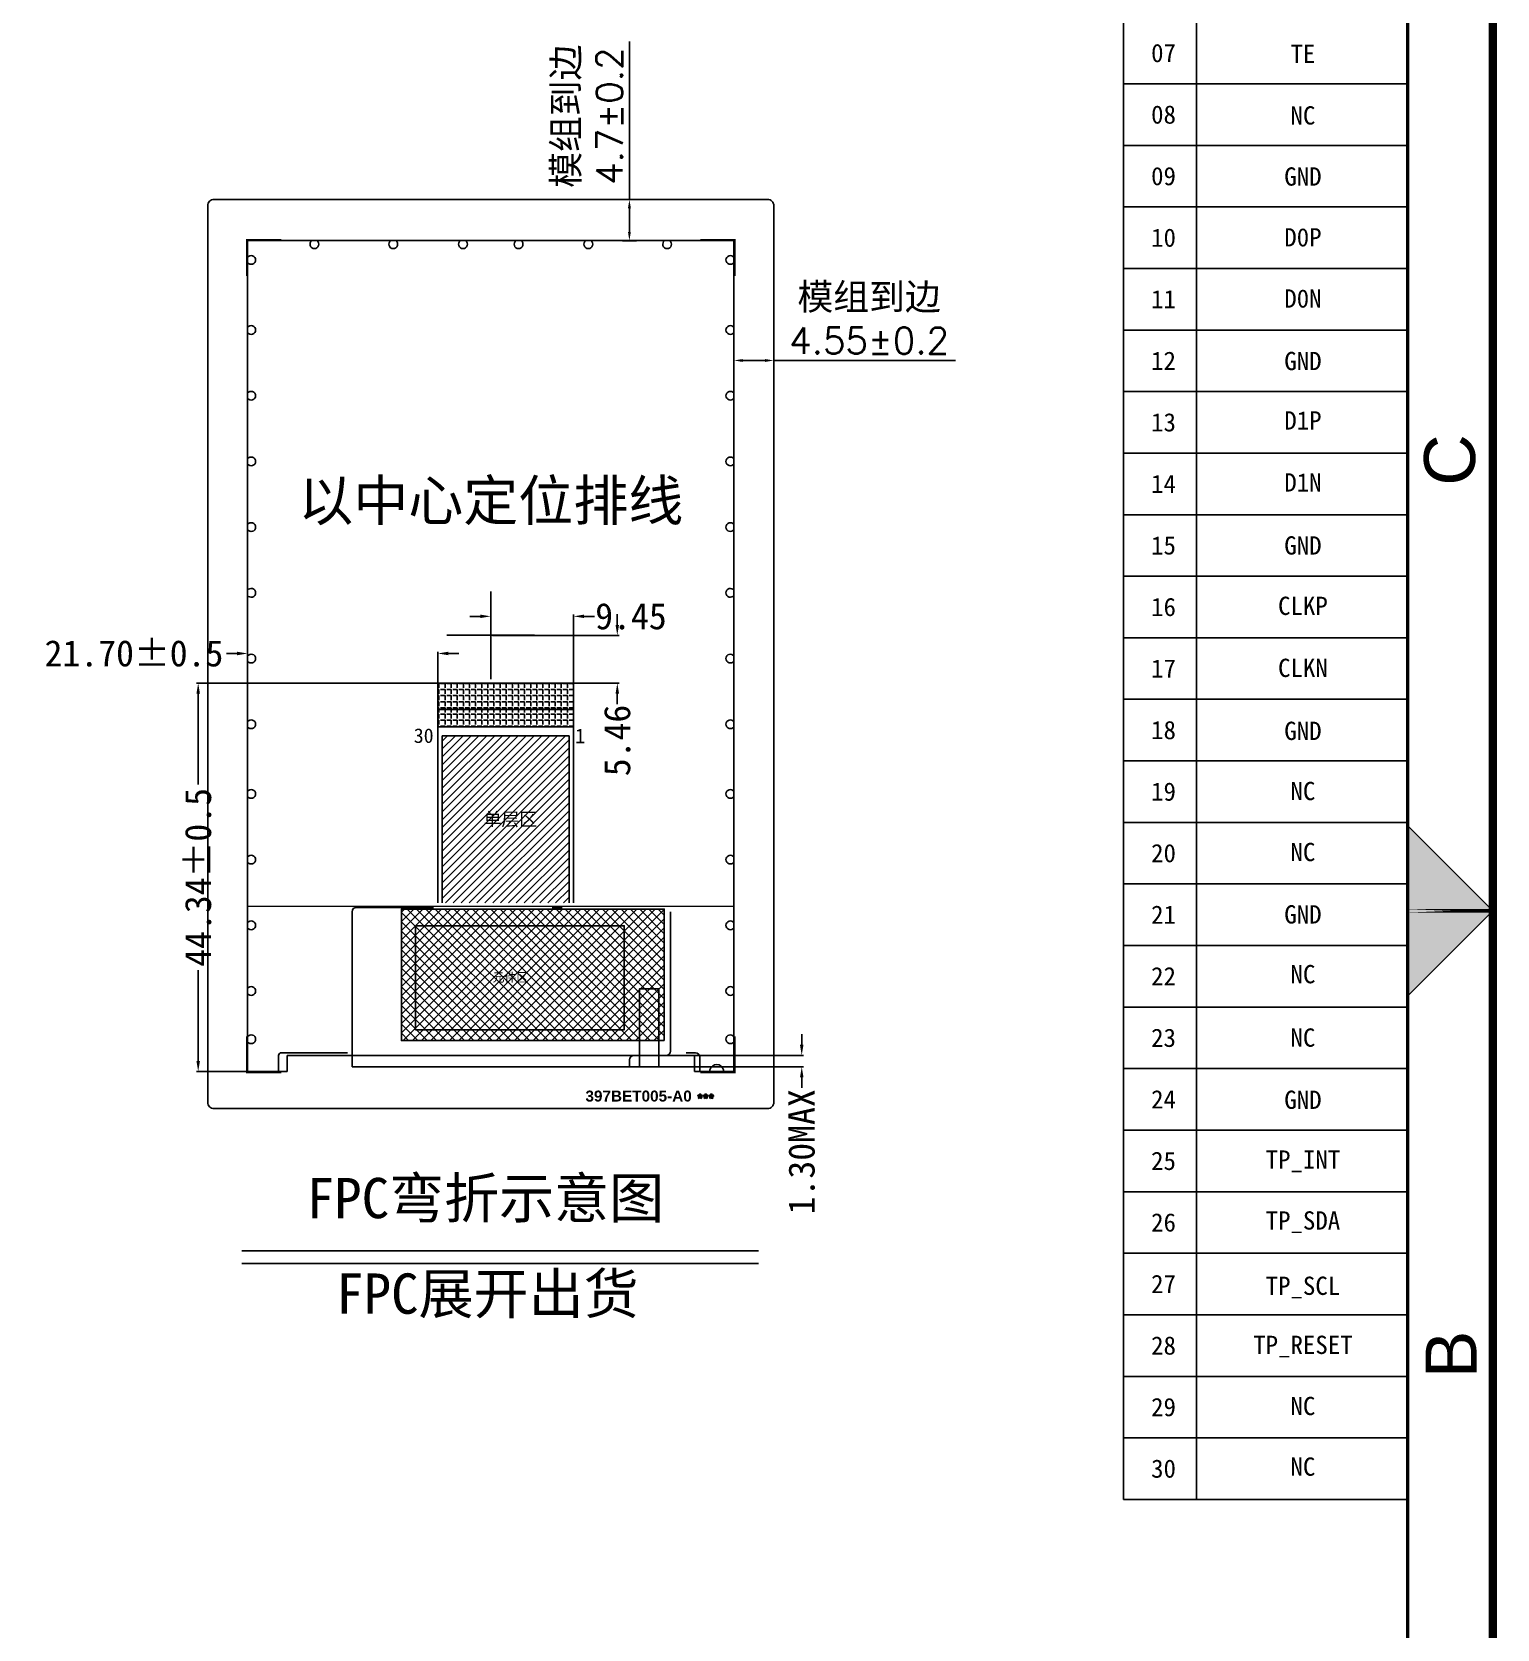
# Model space of a CAD drawing. Header units: millimetres. Extents: x 1862 to 2439, y 367 to 860.
# Drawn here: x 2272.1 to 2439.3, y 489.7 to 672 of the extents above; entities that cross this region are included whole.
import ezdxf
from ezdxf.enums import TextEntityAlignment as Align

# ---------------------------------------------------------------- set-up
doc = ezdxf.new("R2010")
doc.units = ezdxf.units.MM
doc.linetypes.add('CENTER', pattern=[50.8, 31.75, -6.35, 6.35, -6.35])
for name, color, linetype in [('1', 1, 'Continuous'), ('_U+56FE_U+5C42 1', 7, 'Continuous'), ('BL', 7, 'Continuous'), ('Cover lens', 6, 'Continuous'), ('dim', 4, 'Continuous'), ('DIM（标注）', 3, 'Continuous'), ('FPC', 7, 'Continuous'), ('标 注', 3, 'Continuous'), ('鑫视界图框', 3, 'Continuous')]:
    doc.layers.add(name, color=color, linetype=linetype)
doc.styles.get("Standard").update_dxf_attribs({"font": 'txt', "bigfont": 'gbcbig.shx'})
doc.styles.add('宋', font='', dxfattribs={"height": 2})
doc.styles.add('宋体', font='')
doc.styles.add('黑体', font='simhei.ttf')
doc.styles.get('宋').set_extended_font_data('NSimSun')
doc.styles.get('宋体').set_extended_font_data('SimSun')
doc.dimstyles.new('LYLCM', dxfattribs={"dimtxt": 3, "dimasz": 1.2, "dimexe": 0.2, "dimexo": 0.2, "dimgap": 0.09, "dimtad": 0, "dimzin": 0, "dimdsep": 46, "dimtxsty": '宋体', "dimcen": 0.1, "dimadec": 0, "dimazin": 0, "dimtfac": 1, "dimtofl": 0, "dimtmove": 0, "dimatfit": 0, "dimldrblk": 'CLOSEDBLANK', "dimfxl": 1, "dimtolj": 1, "dimtzin": 0, "dimarcsym": 0})
doc.dimstyles.new('标准', dxfattribs={"dimtxt": 3, "dimasz": 1, "dimexe": 0.8, "dimexo": 0.3, "dimtad": 1, "dimdsep": 46, "dimtxsty": 'Standard', "dimcen": 1, "dimadec": 0, "dimazin": 2, "dimtfac": 1, "dimtmove": 0, "dimatfit": 3, "dimfxl": 1, "dimarcsym": 0})

# ---------------------------------------------------------------- blocks, each defined once
blk = doc.blocks.new('*D83')
at = {"layer": 'Defpoints', "color": 0, "transparency": 16777216}
for p in [(2321.56, 597.68), (2291.07, 553.34), (2296.71, 553.34)]:
    blk.add_point(p, dxfattribs=at)
at = {"layer": 'DIM（标注）', "color": 0, "lineweight": -2, "transparency": 16777216}
for p, q in [((2321.36, 597.68), (2290.87, 597.68)), ((2291.07, 596.48), (2291.07, 586.12)), ((2291.07, 554.54), (2291.07, 564.91)), ((2296.51, 553.34), (2290.87, 553.34))]:
    blk.add_line(p, q, dxfattribs=at)
at = {"layer": 'DIM（标注）', "color": 0, "transparency": 16777216}
for points in [[(2290.87, 596.48), (2291.27, 596.48), (2291.07, 597.68)], [(2290.87, 554.54), (2291.27, 554.54), (2291.07, 553.34)]]:
    blk.add_solid(points, dxfattribs=at)
at = {"layer": 'DIM（标注）', "color": 0, "transparency": 16777216, "insert": (2291.07, 575.51), "char_height": 3, "attachment_point": 5, "rotation": 90, "style": '宋体'}
blk.add_mtext('\\A1;44.34%%P0.5', dxfattribs=at)
blk = doc.blocks.new('_ClosedBlank')
at = {"color": 0, "linetype": 'ByBlock', "lineweight": -2}
for p, q in [((-1, 0.17), (0, 0)), ((-1, 0.17), (-1, -0.17)), ((0, 0), (-1, -0.17))]:
    blk.add_line(p, q, dxfattribs=at)
blk = doc.blocks.new('*D82')
at = {"layer": 'Defpoints', "color": 0, "transparency": 16777216}
for p in [(2296.71, 601.07), (2296.71, 597.48), (2318.41, 596.49)]:
    blk.add_point(p, dxfattribs=at)
at = {"layer": 'DIM（标注）', "color": 0, "lineweight": -2, "transparency": 16777216}
for p, q in [((2295.51, 601.07), (2294.31, 601.07)), ((2296.71, 597.68), (2296.71, 601.27)), ((2318.41, 596.69), (2318.41, 601.27)), ((2319.61, 601.07), (2320.81, 601.07))]:
    blk.add_line(p, q, dxfattribs=at)
at = {"layer": 'DIM（标注）', "color": 0, "transparency": 16777216}
for points in [[(2295.51, 601.27), (2295.51, 600.87), (2296.71, 601.07)], [(2319.61, 601.27), (2319.61, 600.87), (2318.41, 601.07)]]:
    blk.add_solid(points, dxfattribs=at)
at = {"layer": 'DIM（标注）', "color": 0, "transparency": 16777216, "insert": (2283.74, 601.07), "char_height": 3, "attachment_point": 5, "style": '宋体'}
blk.add_mtext('\\A1;21.70%%P0.5', dxfattribs=at)
blk = doc.blocks.new('*D84')
at = {"layer": 'Defpoints', "color": 0, "transparency": 16777216}
for p in [(2324.46, 603.14), (2330.76, 597.68), (2338.9, 597.68)]:
    blk.add_point(p, dxfattribs=at)
at = {"layer": 'DIM（标注）', "color": 0, "lineweight": -2, "transparency": 16777216}
for p, q in [((2338.9, 604.34), (2338.9, 605.54)), ((2324.66, 603.14), (2339.1, 603.14)), ((2330.96, 597.68), (2339.1, 597.68)), ((2338.9, 596.48), (2338.9, 595.28))]:
    blk.add_line(p, q, dxfattribs=at)
at = {"layer": 'DIM（标注）', "color": 0, "transparency": 16777216}
for points in [[(2338.7, 604.34), (2339.1, 604.34), (2338.9, 603.14)], [(2338.7, 596.48), (2339.1, 596.48), (2338.9, 597.68)]]:
    blk.add_solid(points, dxfattribs=at)
at = {"layer": 'DIM（标注）', "color": 0, "transparency": 16777216, "insert": (2338.9, 591.14), "char_height": 3, "attachment_point": 5, "rotation": 90, "style": '宋体'}
blk.add_mtext('\\A1;5.46', dxfattribs=at)
blk = doc.blocks.new('*D85')
at = {"layer": 'Defpoints', "color": 0, "transparency": 16777216}
for p in [(2333.91, 605.31), (2324.46, 603.14), (2333.91, 595.5)]:
    blk.add_point(p, dxfattribs=at)
at = {"layer": 'DIM（标注）', "color": 0, "lineweight": -2, "transparency": 16777216}
for p, q in [((2323.26, 605.31), (2322.06, 605.31)), ((2324.46, 603.34), (2324.46, 605.51)), ((2333.91, 595.7), (2333.91, 605.51)), ((2335.11, 605.31), (2336.31, 605.31))]:
    blk.add_line(p, q, dxfattribs=at)
at = {"layer": 'DIM（标注）', "color": 0, "transparency": 16777216}
for points in [[(2323.26, 605.51), (2323.26, 605.11), (2324.46, 605.31)], [(2335.11, 605.51), (2335.11, 605.11), (2333.91, 605.31)]]:
    blk.add_solid(points, dxfattribs=at)
at = {"layer": 'DIM（标注）', "color": 0, "transparency": 16777216, "insert": (2340.46, 605.31), "char_height": 3, "attachment_point": 5, "style": '宋体'}
blk.add_mtext('\\A1;9.45', dxfattribs=at)
blk = doc.blocks.new('*D86')
at = {"layer": 'Defpoints', "color": 0, "transparency": 16777216}
for p in [(2308.63, 555.2), (2308.63, 553.89), (2359.95, 553.89)]:
    blk.add_point(p, dxfattribs=at)
at = {"layer": 'DIM（标注）', "color": 0, "lineweight": -2, "transparency": 16777216}
for p, q in [((2359.95, 556.4), (2359.95, 557.6)), ((2308.83, 555.2), (2360.15, 555.2)), ((2308.83, 553.89), (2360.15, 553.89)), ((2359.95, 552.69), (2359.95, 551.49))]:
    blk.add_line(p, q, dxfattribs=at)
at = {"layer": 'DIM（标注）', "color": 0, "transparency": 16777216}
for points in [[(2359.75, 556.4), (2360.15, 556.4), (2359.95, 555.2)], [(2359.75, 552.69), (2360.15, 552.69), (2359.95, 553.89)]]:
    blk.add_solid(points, dxfattribs=at)
at = {"layer": 'DIM（标注）', "color": 0, "transparency": 16777216, "insert": (2359.95, 544.19), "char_height": 3, "attachment_point": 5, "rotation": 90, "style": '宋体'}
blk.add_mtext('\\A1;1.30MAX', dxfattribs=at)
blk = doc.blocks.new('*D87')
at = {"layer": 'Defpoints', "color": 0, "transparency": 16777216}
for p in [(2340.28, 652.89), (2341.41, 652.89), (2341.41, 648.19)]:
    blk.add_point(p, dxfattribs=at)
at = {"layer": 'dim', "color": 0, "lineweight": -2, "transparency": 16777216}
for p, q in [((2340.28, 652.89), (2340.28, 670.92)), ((2341.11, 652.89), (2339.48, 652.89)), ((2340.28, 649.19), (2340.28, 651.89)), ((2341.11, 648.19), (2339.48, 648.19))]:
    blk.add_line(p, q, dxfattribs=at)
at = {"layer": 'dim', "color": 0, "transparency": 16777216}
for points in [[(2340.12, 651.89), (2340.45, 651.89), (2340.28, 652.89)], [(2340.12, 649.19), (2340.45, 649.19), (2340.28, 648.19)]]:
    blk.add_solid(points, dxfattribs=at)
at = {"layer": 'dim', "color": 0, "transparency": 16777216, "insert": (2335.51, 662.4), "char_height": 3, "attachment_point": 5, "rotation": 90}
blk.add_mtext('\\A1;{\\fMicrosoft YaHei|b0|i0|c134|p34;模组到边\\P}4.7±0.2', dxfattribs=at)
blk = doc.blocks.new('*D88')
at = {"layer": 'Defpoints', "color": 0, "transparency": 16777216}
for p in [(2352.21, 634.52), (2356.76, 634.52), (2356.76, 634.52)]:
    blk.add_point(p, dxfattribs=at)
at = {"layer": 'dim', "color": 0, "lineweight": -2, "transparency": 16777216}
for p, q in [((2352.21, 634.82), (2352.21, 635.32)), ((2353.21, 634.52), (2355.76, 634.52)), ((2356.76, 634.82), (2356.76, 635.32)), ((2356.76, 634.52), (2377.51, 634.52))]:
    blk.add_line(p, q, dxfattribs=at)
at = {"layer": 'dim', "color": 0, "transparency": 16777216}
for points in [[(2353.21, 634.68), (2353.21, 634.35), (2352.21, 634.52)], [(2355.76, 634.68), (2355.76, 634.35), (2356.76, 634.52)]]:
    blk.add_solid(points, dxfattribs=at)
at = {"layer": 'dim', "color": 0, "transparency": 16777216, "insert": (2367.64, 639.29), "char_height": 3, "attachment_point": 5}
blk.add_mtext('\\A1;{\\fMicrosoft YaHei|b0|i0|c134|p34;模组到边\\P}4.55±0.2', dxfattribs=at)

msp = doc.modelspace()

# ---------------------------------------------------------------- hatches: boundary and pattern name
h = msp.add_hatch()
h.set_pattern_fill('ANSI31', color=0, scale=0.2, style=0)
h.set_pattern_definition([(225, (3672.933, 1158.4217), (0.4490128, -0.4490128), [])])
h.paths.add_polyline_path([(2318.911, 572.59), (2333.411, 572.59), (2333.411, 591.682), (2318.911, 591.682)])
h.paths.add_polyline_path([(2330.15, 580.853), (2323.249, 580.853), (2323.249, 583.589), (2330.15, 583.589)], flags=24)
msp.add_hatch(color=3).paths.add_polyline_path([(2429.119, 581.395), (2438.821, 571.693), (2429.119, 561.991)])
at = {"layer": 'FPC'}
h = msp.add_hatch(dxfattribs=at)
h.set_pattern_fill('ANGLE', color=6, scale=0.1, style=0)
h.set_pattern_definition([(180, (6994.2994, 684.2664), (0, -0.6985), [0.508, -0.1905]), (270, (6994.2994, 684.2664), (0.6985, -4e-17), [0.508, -0.1905])])
h.paths.add_polyline_path([(2318.611, 597.682, 0.4142136), (2318.411, 597.482), (2318.411, 592.682), (2333.911, 592.682), (2333.911, 597.482, 0.4142136), (2333.711, 597.682)])
at = {"layer": '标 注'}
h = msp.add_hatch(dxfattribs=at)
h.set_pattern_fill('ANSI37', color=2, scale=6)
h.set_pattern_definition([(225, (4684.81495, 1521.88015), (0.53033009, -0.53033009), []), (315, (4684.81495, 1521.88015), (0.53033009, 0.53033009), [])])
h.paths.add_polyline_path([(2344.267, 556.892), (2344.267, 571.892), (2314.267, 571.892), (2314.267, 556.892)])

# ---------------------------------------------------------------- linework, layer by layer
at = {"color": 7}
for p, q in [((2396.67, 723.221), (2396.67, 504.506)), ((2405.006, 567.736), (2405.006, 723.221)), ((2396.67, 666.094), (2429.119, 666.094)), ((2396.67, 659.068), (2429.119, 659.068)), ((2396.67, 652.042), (2429.119, 652.042)), ((2396.67, 645.017), (2429.119, 645.017)), ((2396.67, 637.991), (2429.119, 637.991)), ((2396.67, 630.966), (2429.119, 630.966)), ((2396.67, 623.94), (2429.119, 623.94)), ((2396.67, 616.915), (2429.119, 616.915)), ((2396.67, 609.889), (2429.119, 609.889)), ((2396.67, 602.864), (2429.119, 602.864)), ((2396.67, 595.838), (2429.119, 595.838)), ((2396.67, 588.813), (2429.119, 588.813)), ((2396.67, 581.787), (2429.119, 581.787)), ((2396.67, 574.762), (2429.119, 574.762)), ((2396.67, 567.736), (2429.119, 567.736)), ((2405.006, 504.506), (2405.006, 567.736)), ((2396.67, 560.711), (2429.119, 560.711)), ((2396.67, 553.685), (2429.119, 553.685)), ((2396.67, 546.66), (2429.119, 546.66)), ((2396.67, 539.634), (2429.119, 539.634)), ((2396.67, 532.608), (2429.119, 532.608)), ((2396.67, 525.583), (2429.119, 525.583)), ((2396.67, 518.557), (2429.119, 518.557)), ((2396.67, 511.532), (2429.119, 511.532)), ((2396.67, 504.506), (2429.119, 504.506))]:
    msp.add_line(p, q, dxfattribs=at)
for p, q in [((2429.119, 723.221), (2429.119, 504.506)), ((2347.709, 555.193), (2301.211, 555.193)), ((2347.709, 555.193), (2301.211, 555.193)), ((2347.709, 553.343), (2348.331, 553.343))]:
    msp.add_line(p, q)
at = {"color": 0}
msp.add_line((2300.252, 553.343), (2301.211, 553.343), dxfattribs=at)
at = {"color": 1}
for p, q in [((2296.046, 532.883), (2355.026, 532.883)), ((2296.046, 531.447), (2355.026, 531.447))]:
    msp.add_line(p, q, dxfattribs=at)
at = {"const_width": 0.2}
for points in [[(2300.559, 648.293), (2296.611, 648.293), (2296.611, 644.149)], [(2348.364, 648.293), (2352.311, 648.293), (2352.311, 644.149)], [(2300.559, 553.243), (2296.611, 553.243), (2296.611, 557.386)], [(2348.364, 553.243), (2352.311, 553.243), (2352.311, 557.386)]]:
    msp.add_lwpolyline(points, dxfattribs=at)
at = {"color": 3}
msp.add_lwpolyline([(2429.119, 581.395), (2438.821, 571.693), (2429.119, 561.991)], close=True, dxfattribs=at)
at = {"linetype": 'Continuous'}
msp.add_lwpolyline([(2315.877, 558.128), (2339.688, 558.128), (2339.688, 569.99), (2315.877, 569.99)], close=True, dxfattribs=at)
at = {"color": 0}
for points in [[(2348.248, 550.279), (2348.248, 550.279), (2348.142, 550.362), (2348.142, 550.362), (2348.142, 550.362), (2348.176, 550.4), (2348.211, 550.436), (2348.248, 550.471), (2348.248, 550.471), (2348.262, 550.486), (2348.271, 550.494), (2348.275, 550.498), (2348.275, 550.498), (2348.264, 550.5), (2348.23, 550.508), (2348.174, 550.521), (2348.174, 550.521), (2348.135, 550.531), (2348.109, 550.538), (2348.096, 550.543), (2348.096, 550.543), (2348.096, 550.543), (2348.138, 550.667), (2348.138, 550.667), (2348.138, 550.667), (2348.199, 550.642), (2348.254, 550.615), (2348.302, 550.585), (2348.302, 550.585), (2348.291, 550.662), (2348.285, 550.724), (2348.285, 550.773), (2348.285, 550.773), (2348.285, 550.773), (2348.409, 550.773), (2348.409, 550.773), (2348.409, 550.773), (2348.409, 550.738), (2348.403, 550.675), (2348.39, 550.583), (2348.39, 550.583), (2348.4, 550.587), (2348.42, 550.596), (2348.451, 550.611), (2348.451, 550.611), (2348.493, 550.63), (2348.532, 550.646), (2348.567, 550.66), (2348.567, 550.66), (2348.567, 550.66), (2348.604, 550.533), (2348.604, 550.533), (2348.604, 550.533), (2348.552, 550.521), (2348.492, 550.51), (2348.424, 550.498), (2348.424, 550.498), (2348.424, 550.498), (2348.508, 550.402), (2348.508, 550.402), (2348.508, 550.402), (2348.525, 550.383), (2348.538, 550.367), (2348.548, 550.355), (2348.548, 550.355), (2348.548, 550.355), (2348.44, 550.283), (2348.44, 550.283), (2348.44, 550.283), (2348.44, 550.283), (2348.346, 550.442), (2348.346, 550.442), (2348.346, 550.442), (2348.318, 550.391), (2348.285, 550.336), (2348.248, 550.279)], [(2348.891, 550.279), (2348.891, 550.279), (2348.784, 550.362), (2348.784, 550.362), (2348.784, 550.362), (2348.818, 550.4), (2348.854, 550.436), (2348.89, 550.471), (2348.89, 550.471), (2348.905, 550.486), (2348.914, 550.494), (2348.918, 550.498), (2348.918, 550.498), (2348.906, 550.5), (2348.872, 550.508), (2348.817, 550.521), (2348.817, 550.521), (2348.777, 550.531), (2348.751, 550.538), (2348.738, 550.543), (2348.738, 550.543), (2348.738, 550.543), (2348.781, 550.667), (2348.781, 550.667), (2348.781, 550.667), (2348.842, 550.642), (2348.896, 550.615), (2348.944, 550.585), (2348.944, 550.585), (2348.933, 550.662), (2348.927, 550.724), (2348.927, 550.773), (2348.927, 550.773), (2348.927, 550.773), (2349.052, 550.773), (2349.052, 550.773), (2349.052, 550.773), (2349.052, 550.738), (2349.045, 550.675), (2349.033, 550.583), (2349.033, 550.583), (2349.042, 550.587), (2349.062, 550.596), (2349.093, 550.611), (2349.093, 550.611), (2349.135, 550.63), (2349.174, 550.646), (2349.21, 550.66), (2349.21, 550.66), (2349.21, 550.66), (2349.247, 550.533), (2349.247, 550.533), (2349.247, 550.533), (2349.195, 550.521), (2349.135, 550.51), (2349.066, 550.498), (2349.066, 550.498), (2349.066, 550.498), (2349.15, 550.402), (2349.15, 550.402), (2349.15, 550.402), (2349.167, 550.383), (2349.18, 550.367), (2349.19, 550.355), (2349.19, 550.355), (2349.19, 550.355), (2349.083, 550.283), (2349.083, 550.283), (2349.083, 550.283), (2349.083, 550.283), (2348.989, 550.442), (2348.989, 550.442), (2348.989, 550.442), (2348.96, 550.391), (2348.928, 550.336), (2348.891, 550.279)], [(2349.533, 550.279), (2349.533, 550.279), (2349.427, 550.362), (2349.427, 550.362), (2349.427, 550.362), (2349.461, 550.4), (2349.496, 550.436), (2349.533, 550.471), (2349.533, 550.471), (2349.547, 550.486), (2349.556, 550.494), (2349.56, 550.498), (2349.56, 550.498), (2349.548, 550.5), (2349.515, 550.508), (2349.459, 550.521), (2349.459, 550.521), (2349.42, 550.531), (2349.393, 550.538), (2349.381, 550.543), (2349.381, 550.543), (2349.381, 550.543), (2349.423, 550.667), (2349.423, 550.667), (2349.423, 550.667), (2349.484, 550.642), (2349.539, 550.615), (2349.587, 550.585), (2349.587, 550.585), (2349.575, 550.662), (2349.57, 550.724), (2349.57, 550.773), (2349.57, 550.773), (2349.57, 550.773), (2349.694, 550.773), (2349.694, 550.773), (2349.694, 550.773), (2349.694, 550.738), (2349.688, 550.675), (2349.675, 550.583), (2349.675, 550.583), (2349.684, 550.587), (2349.705, 550.596), (2349.736, 550.611), (2349.736, 550.611), (2349.778, 550.63), (2349.817, 550.646), (2349.852, 550.66), (2349.852, 550.66), (2349.852, 550.66), (2349.889, 550.533), (2349.889, 550.533), (2349.889, 550.533), (2349.837, 550.521), (2349.777, 550.51), (2349.709, 550.498), (2349.709, 550.498), (2349.709, 550.498), (2349.793, 550.402), (2349.793, 550.402), (2349.793, 550.402), (2349.81, 550.383), (2349.823, 550.367), (2349.833, 550.355), (2349.833, 550.355), (2349.833, 550.355), (2349.725, 550.283), (2349.725, 550.283), (2349.725, 550.283), (2349.725, 550.283), (2349.631, 550.442), (2349.631, 550.442), (2349.631, 550.442), (2349.603, 550.391), (2349.57, 550.336), (2349.533, 550.279)]]:
    msp.add_open_spline(points, degree=3, knots=[0, 0, 0, 0, 0.05, 0.05, 0.05, 0.05, 0.1, 0.1, 0.1, 0.1, 0.15, 0.15, 0.15, 0.15, 0.2, 0.2, 0.2, 0.2, 0.25, 0.25, 0.25, 0.25, 0.3, 0.3, 0.3, 0.3, 0.35, 0.35, 0.35, 0.35, 0.4, 0.4, 0.4, 0.4, 0.45, 0.45, 0.45, 0.45, 0.5, 0.5, 0.5, 0.5, 0.55, 0.55, 0.55, 0.55, 0.6, 0.6, 0.6, 0.6, 0.65, 0.65, 0.65, 0.65, 0.7, 0.7, 0.7, 0.7, 0.75, 0.75, 0.75, 0.75, 0.8, 0.8, 0.8, 0.8, 0.85, 0.85, 0.85, 0.85, 0.9, 0.9, 0.9, 0.9, 1, 1, 1, 1], dxfattribs=at)
at = {"layer": '1', "color": 7, "linetype": 'Continuous'}
for p, q in [((2301.211, 555.193), (2301.211, 553.543)), ((2347.709, 555.193), (2347.709, 553.543)), ((2347.709, 555.193), (2347.709, 553.343))]:
    msp.add_line(p, q, dxfattribs=at)
at = {"layer": '1', "color": 7, "linetype": 'CENTER'}
msp.add_line((2301.211, 555.193), (2301.211, 553.343), dxfattribs=at)
at = {"layer": 'BL', "color": 4}
for p, q in [((2296.711, 553.343), (2296.711, 648.193)), ((2296.711, 648.193), (2352.211, 648.193)), ((2352.211, 648.193), (2352.211, 553.343)), ((2300.252, 555.192), (2300.252, 553.343)), ((2308.093, 555.492), (2300.552, 555.492)), ((2347.831, 555.492), (2346.76, 555.492)), ((2348.331, 553.343), (2348.331, 554.992)), ((2300.252, 553.343), (2296.711, 553.343)), ((2352.211, 553.343), (2348.331, 553.343)), ((2348.331, 553.343), (2352.211, 553.343)), ((2351.022, 553.343), (2349.473, 553.343)), ((2349.473, 553.343), (2351.022, 553.343))]:
    msp.add_line(p, q, dxfattribs=at)
for centre, radius, start, end in [((2304.331, 647.783), 0.5, 124.91521, 55.08479), ((2313.331, 647.783), 0.5, 124.91521, 55.08479), ((2321.291, 647.783), 0.5, 124.91521, 55.08479), ((2327.631, 647.783), 0.5, 124.91521, 55.08479), ((2335.591, 647.783), 0.5, 124.91521, 55.08479), ((2344.591, 647.783), 0.5, 124.91521, 55.08479), ((2297.121, 645.993), 0.5, 214.91521, 145.08479), ((2351.801, 645.993), 0.5, 34.91521, 325.08479), ((2297.121, 637.993), 0.5, 214.91521, 145.08479), ((2351.801, 637.993), 0.5, 34.91521, 325.08479), ((2297.121, 630.493), 0.5, 214.91521, 145.08479), ((2351.801, 630.493), 0.5, 34.91521, 325.08479), ((2297.121, 622.993), 0.5, 214.91521, 145.08479), ((2351.801, 622.993), 0.5, 34.91521, 325.08479), ((2297.121, 615.493), 0.5, 214.91521, 145.08479), ((2351.801, 615.493), 0.5, 34.91521, 325.08479), ((2297.121, 607.993), 0.5, 214.91521, 145.08479), ((2351.801, 607.993), 0.5, 34.91521, 325.08479), ((2297.121, 600.493), 0.5, 214.91521, 145.08479), ((2297.121, 600.493), 0.5, 214.91521, 145.08479), ((2351.801, 600.493), 0.5, 34.91521, 325.08479), ((2297.121, 592.993), 0.5, 214.91521, 145.08479), ((2351.801, 592.993), 0.5, 34.91521, 325.08479), ((2297.121, 585.043), 0.5, 214.91521, 145.08479), ((2351.801, 585.043), 0.5, 34.91521, 325.08479), ((2297.121, 577.543), 0.5, 214.91521, 145.08479), ((2351.801, 577.543), 0.5, 34.91521, 325.08479), ((2297.121, 570.043), 0.5, 214.91521, 145.08479), ((2297.121, 570.043), 0.5, 214.91521, 145.08479), ((2351.801, 570.043), 0.5, 34.91521, 325.08479), ((2297.121, 562.543), 0.5, 214.91521, 145.08479), ((2297.121, 562.543), 0.5, 214.91521, 145.08479), ((2351.801, 562.543), 0.5, 34.91521, 325.08479), ((2297.121, 557.043), 0.5, 214.91521, 145.08479), ((2351.801, 557.043), 0.5, 34.91521, 325.08479), ((2300.552, 555.192), 0.3, 90, 180), ((2347.831, 554.992), 0.5, 0, 90)]:
    msp.add_arc(centre, radius, start, end, dxfattribs=at)
at = {"layer": 'BL', "color": 4, "extrusion": (0, 0, -1)}
msp.add_arc((-2350.247, 553.343), 0.8, 14.47751, 165.52249, dxfattribs=at)
msp.add_arc((-2350.247, 553.343), 0.8, 14.47751, 165.52249, dxfattribs=at)
at = {"layer": 'BL', "color": 4}
for points in [[(2349.452, 553.384), (2349.451, 553.397), (2349.452, 553.414), (2349.453, 553.431)], [(2349.452, 553.384), (2349.451, 553.397), (2349.452, 553.414), (2349.453, 553.431)], [(2349.459, 553.353), (2349.456, 553.36), (2349.453, 553.371), (2349.452, 553.384)], [(2349.459, 553.353), (2349.456, 553.36), (2349.453, 553.371), (2349.452, 553.384)], [(2349.453, 553.431), (2349.454, 553.449), (2349.457, 553.468), (2349.461, 553.488)], [(2349.453, 553.431), (2349.454, 553.449), (2349.457, 553.468), (2349.461, 553.488)], [(2349.473, 553.343), (2349.467, 553.343), (2349.463, 553.346), (2349.459, 553.353)], [(2349.473, 553.343), (2349.467, 553.343), (2349.463, 553.346), (2349.459, 553.353)], [(2349.461, 553.488), (2349.464, 553.506), (2349.468, 553.525), (2349.473, 553.543)], [(2349.461, 553.488), (2349.464, 553.506), (2349.468, 553.525), (2349.473, 553.543)], [(2351.022, 553.543), (2351.027, 553.521), (2351.032, 553.499), (2351.036, 553.479)], [(2351.022, 553.543), (2351.027, 553.521), (2351.032, 553.499), (2351.036, 553.479)], [(2351.034, 553.35), (2351.031, 553.345), (2351.027, 553.343), (2351.022, 553.343)], [(2351.034, 553.35), (2351.031, 553.345), (2351.027, 553.343), (2351.022, 553.343)], [(2351.042, 553.376), (2351.04, 553.365), (2351.038, 553.356), (2351.034, 553.35)], [(2351.042, 553.376), (2351.04, 553.365), (2351.038, 553.356), (2351.034, 553.35)], [(2351.036, 553.479), (2351.039, 553.458), (2351.041, 553.438), (2351.042, 553.42)], [(2351.036, 553.479), (2351.039, 553.458), (2351.041, 553.438), (2351.042, 553.42)], [(2351.042, 553.42), (2351.043, 553.403), (2351.043, 553.388), (2351.042, 553.376)], [(2351.042, 553.42), (2351.043, 553.403), (2351.043, 553.388), (2351.042, 553.376)]]:
    msp.add_open_spline(points, degree=3, dxfattribs=at)
at = {"layer": 'Cover lens'}
msp.add_lwpolyline([(2292.161, 549.823), (2292.161, 652.193, -0.4142136), (2292.861, 652.893), (2356.061, 652.893, -0.4142136), (2356.761, 652.193), (2356.761, 549.823)], format="xyb", dxfattribs=at)
msp.add_lwpolyline([(2292.861, 549.123, -0.4142136), (2292.161, 549.823), (2292.161, 652.193, -0.4142136), (2292.861, 652.893), (2356.061, 652.893, -0.4142136), (2356.761, 652.193), (2356.761, 549.823, -0.4142136), (2356.061, 549.123)], format="xyb", close=True, dxfattribs=at)
msp.add_lwpolyline([(2355.943, 652.893), (2292.961, 652.893)], dxfattribs=at)
at = {"layer": 'DIM（标注）', "color": 30}
msp.add_line((2333.711, 597.682), (2318.611, 597.682), dxfattribs=at)
for centre, start, end in [((2318.611, 597.482), 90, 180), ((2333.711, 597.482), 360, 90)]:
    msp.add_arc(centre, 0.2, start, end, dxfattribs=at)
at = {"layer": 'FPC', "color": 7}
for p, q in [((2324.461, 608.143), (2324.461, 598.143)), ((2329.461, 603.143), (2319.461, 603.143))]:
    msp.add_line(p, q, dxfattribs=at)
at = {"layer": 'FPC', "color": 30}
for p, q in [((2318.411, 597.482), (2318.411, 572.59)), ((2323.26, 597.682), (2332.461, 597.682)), ((2333.911, 597.482), (2333.911, 572.59)), ((2318.411, 594.682), (2333.911, 594.682)), ((2318.411, 592.682), (2333.911, 592.682)), ((2318.911, 591.682), (2333.411, 591.682)), ((2318.911, 591.682), (2318.911, 572.59)), ((2333.411, 591.682), (2333.411, 572.59)), ((2308.626, 553.893), (2308.626, 571.59)), ((2309.126, 572.09), (2317.911, 572.09)), ((2344.967, 571.59), (2344.967, 555.693)), ((2308.626, 555.195), (2308.626, 553.893)), ((2340.296, 554.693), (2340.296, 553.893)), ((2344.467, 555.193), (2340.796, 555.193)), ((2340.296, 553.893), (2308.626, 553.893)), ((2343.639, 553.893), (2341.449, 553.893))]:
    msp.add_line(p, q, dxfattribs=at)
at = {"layer": 'FPC', "color": 0, "const_width": 0.1}
msp.add_lwpolyline([(2333.911, 594.682), (2318.411, 594.682)], dxfattribs=at)
at = {"layer": 'FPC', "color": 30}
for points in [[(2331.461, 572.093), (2332.611, 572.093)], [(2343.639, 553.893), (2343.639, 562.794), (2341.449, 562.794), (2341.449, 553.893)], [(2341.449, 553.893), (2341.449, 555.233)], [(2343.639, 555.233), (2343.639, 553.893)]]:
    msp.add_lwpolyline(points, dxfattribs=at)
for centre, start, end in [((2309.126, 571.59), 90, 180), ((2340.796, 554.693), 90, 180), ((2344.467, 555.693), 270, 0)]:
    msp.add_arc(centre, 0.5, start, end, dxfattribs=at)
at = {"layer": '标 注', "color": 1}
for p, q in [((2324.461, 608.143), (2324.461, 598.143)), ((2329.461, 603.143), (2319.461, 603.143))]:
    msp.add_line(p, q, dxfattribs=at)
at = {"layer": '标 注', "color": 5}
for p, q in [((2308.617, 555.195), (2340.787, 555.195)), ((2308.626, 555.195), (2340.796, 555.195)), ((2308.626, 555.193), (2340.796, 555.193))]:
    msp.add_line(p, q, dxfattribs=at)
at = {"layer": '标 注', "color": 7, "const_width": 0.15}
msp.add_lwpolyline([(2296.711, 572.193), (2352.211, 572.193)], dxfattribs=at)
at = {"layer": '标 注', "color": 2}
msp.add_lwpolyline([(2344.267, 556.892), (2314.267, 556.892), (2314.267, 571.892), (2344.267, 571.892)], close=True, dxfattribs=at)
at = {"layer": '鑫视界图框', "color": 3}
for points, const_width in [([(2438.821, 367.951), (1862.522, 367.951), (1862.522, 775.435), (2438.821, 775.435)], 0.97), ([(2429.119, 377.653), (1872.224, 377.653), (1872.224, 765.733), (2429.119, 765.733)], 0.388), ([(2429.216, 571.693), (2438.821, 571.693), (2438.821, 571.693), (2429.216, 571.693)], 0.388)]:
    msp.add_lwpolyline(points, close=True, dxfattribs=dict(at, const_width=const_width))

# ---------------------------------------------------------------- texts
at = {"color": 7, "style": '宋体'}
for s, p in [('07', (2401.242, 669.615)), ('TE', (2417.152, 669.528)), ('08', (2401.242, 662.589)), ('NC', (2417.152, 662.49)), ('09', (2401.242, 655.563)), ('GND', (2417.152, 655.518)), ('10', (2401.242, 648.538)), ('D0P', (2417.152, 648.576)), ('11', (2401.242, 641.512)), ('D0N', (2417.152, 641.589)), ('12', (2401.242, 634.487)), ('GND', (2417.152, 634.455)), ('13', (2401.242, 627.461)), ('D1P', (2417.152, 627.675)), ('14', (2401.242, 620.436)), ('D1N', (2417.152, 620.598)), ('15', (2401.242, 613.41)), ('GND', (2417.152, 613.405)), ('16', (2401.242, 606.385)), ('CLKP', (2417.152, 606.511)), ('17', (2401.242, 599.359)), ('CLKN', (2417.152, 599.431)), ('18', (2401.242, 592.334)), ('GND', (2417.152, 592.24)), ('19', (2401.242, 585.308)), ('NC', (2417.152, 585.373)), ('20', (2401.242, 578.283)), ('NC', (2417.152, 578.41)), ('21', (2401.242, 571.257)), ('GND', (2417.152, 571.291)), ('22', (2401.242, 564.232)), ('NC', (2417.152, 564.467)), ('23', (2401.242, 557.206)), ('NC', (2417.152, 557.23)), ('24', (2401.242, 550.181)), ('GND', (2417.152, 550.131)), ('25', (2401.242, 543.155)), ('TP_INT', (2417.152, 543.305)), ('26', (2401.242, 536.129)), ('TP_SDA', (2417.152, 536.353)), ('27', (2401.242, 529.104)), ('TP_SCL', (2417.152, 528.896)), ('TP_RESET', (2417.152, 522.154)), ('28', (2401.242, 522.078)), ('29', (2401.242, 515.053)), ('NC', (2417.152, 515.175)), ('30', (2401.242, 508.027)), ('NC', (2417.152, 508.256))]:
    msp.add_text(s, height=2.0851, dxfattribs=at).set_placement(p, align=Align.MIDDLE_CENTER)
at = {"color": 1, "linetype": 'Continuous', "style": '宋体'}
msp.add_text('以中心定位排线', height=4.6031, dxfattribs=at).set_placement((2324.461, 616.234), align=Align.CENTER)
at = {"color": 1, "insert": (2329.775, 581.228), "char_height": 1.5, "width": 14.30643, "attachment_point": 9, "style": '宋'}
msp.add_mtext('单层区', dxfattribs=at)
at = {"color": 1, "linetype": 'Continuous', "char_height": 4.60305, "width": 55.60452, "attachment_point": 1, "style": '宋体'}
for s, insert in [('{\\fSimHei|b0|i0|c134|p49;\\C3;FPC弯折示意图}', (2303.461, 541.212)), ('{\\fSimHei|b0|i0|c134|p49;\\C3;FPC\\C1;展开\\C3;出货}', (2306.828, 530.305))]:
    msp.add_mtext(s, dxfattribs=dict(at, insert=insert))
at = {"layer": '_U+56FE_U+5C42 1', "insert": (2335.265, 551.178), "char_height": 1.25, "width": 32.60018, "attachment_point": 1}
msp.add_mtext('{\\fArial|b1|i0|c134|p34;397BET005-A0}', dxfattribs=at)
at = {"layer": 'DIM（标注）', "color": 30, "width": 1.08068, "attachment_point": 9, "style": '宋体'}
for s, insert, char_height in [('30', (2317.936, 590.833), 1.6653), ('1', (2335.229, 590.833), 1.665)]:
    msp.add_mtext(s, dxfattribs=dict(at, insert=insert, char_height=char_height))
at = {"layer": 'FPC', "color": 0, "insert": (2328.756, 563.484), "char_height": 1, "width": 8.38209, "attachment_point": 9}
msp.add_mtext('{\\fSimSun|b0|i0|c134|p2;\\C1;元件区}', dxfattribs=at)
at = {"layer": '鑫视界图框', "color": 3, "char_height": 5.8212, "width": 24.72257, "attachment_point": 1, "rotation": 90, "style": '黑体'}
for s, insert in [('{\\fArial|b0|i0|c0|p34;C}', (2430.978, 620.218)), ('{\\fArial|b0|i0|c0|p34;B}', (2431.154, 518.347))]:
    msp.add_mtext(s, dxfattribs=dict(at, insert=insert))

# ---------------------------------------------------------------- dimensions: what is measured, and where the dimension line sits
at = {"layer": 'dim'}
dim = msp.add_linear_dim(base=(2340.283, 652.893), p1=(2341.406, 648.193), p2=(2341.406, 652.893), angle=90, text='{\\fMicrosoft YaHei|b0|i0|c134|p34;模组到边\\P}<>', dimstyle='标准', override={"dimtol": 1, "dimtp": 0.2, "dimtm": 0.2, "dimtdec": 3, "dimtolj": 1}, dxfattribs=at)
dim.commit()
dim.dimension.update_dxf_attribs({"geometry": '*D87', "text_midpoint": (2335.509, 662.404)})
dim = msp.add_linear_dim(base=(2356.761, 634.518), p1=(2352.211, 634.518), p2=(2356.761, 634.518), text='{\\fMicrosoft YaHei|b0|i0|c134|p34;模组到边\\P}<>', dimstyle='标准', override={"dimtol": 1, "dimtp": 0.2, "dimtm": 0.2, "dimtdec": 3, "dimtolj": 1}, dxfattribs=at)
dim.commit()
dim.dimension.update_dxf_attribs({"geometry": '*D88', "text_midpoint": (2367.636, 639.292)})
at = {"layer": 'DIM（标注）'}
dim = msp.add_linear_dim(base=(2333.911, 605.307), p1=(2324.461, 603.143), p2=(2333.911, 595.504), dimstyle='LYLCM', dxfattribs=at)
dim.commit()
dim.dimension.update_dxf_attribs({"geometry": '*D85', "text_midpoint": (2340.465, 605.307)})
dim = msp.add_linear_dim(base=(2338.896, 597.684), p1=(2324.461, 603.143), p2=(2330.761, 597.684), angle=90, dimstyle='LYLCM', dxfattribs=at)
dim.commit()
dim.dimension.update_dxf_attribs({"geometry": '*D84', "text_midpoint": (2338.896, 591.138)})
dim = msp.add_linear_dim(base=(2296.711, 601.072), p1=(2318.411, 596.49), p2=(2296.711, 597.484), text='<>%%P0.5', dimstyle='LYLCM', dxfattribs=at)
dim.commit()
dim.dimension.update_dxf_attribs({"geometry": '*D82', "text_midpoint": (2283.738, 601.072)})
for base, p1, p2, text, picture, middle in [((2291.071, 553.343), (2321.56, 597.684), (2296.711, 553.343), '<>%%P0.5', '*D83', (2291.071, 575.513)), ((2359.954, 553.893), (2308.626, 555.195), (2308.626, 553.893), '<>MAX', '*D86', (2359.954, 544.188))]:
    dim = msp.add_linear_dim(base=base, p1=p1, p2=p2, angle=90, text=text, dimstyle='LYLCM', dxfattribs=at)
    dim.commit()
    dim.dimension.update_dxf_attribs({"geometry": picture, "text_midpoint": middle})

doc.saveas('drawing.dxf')
